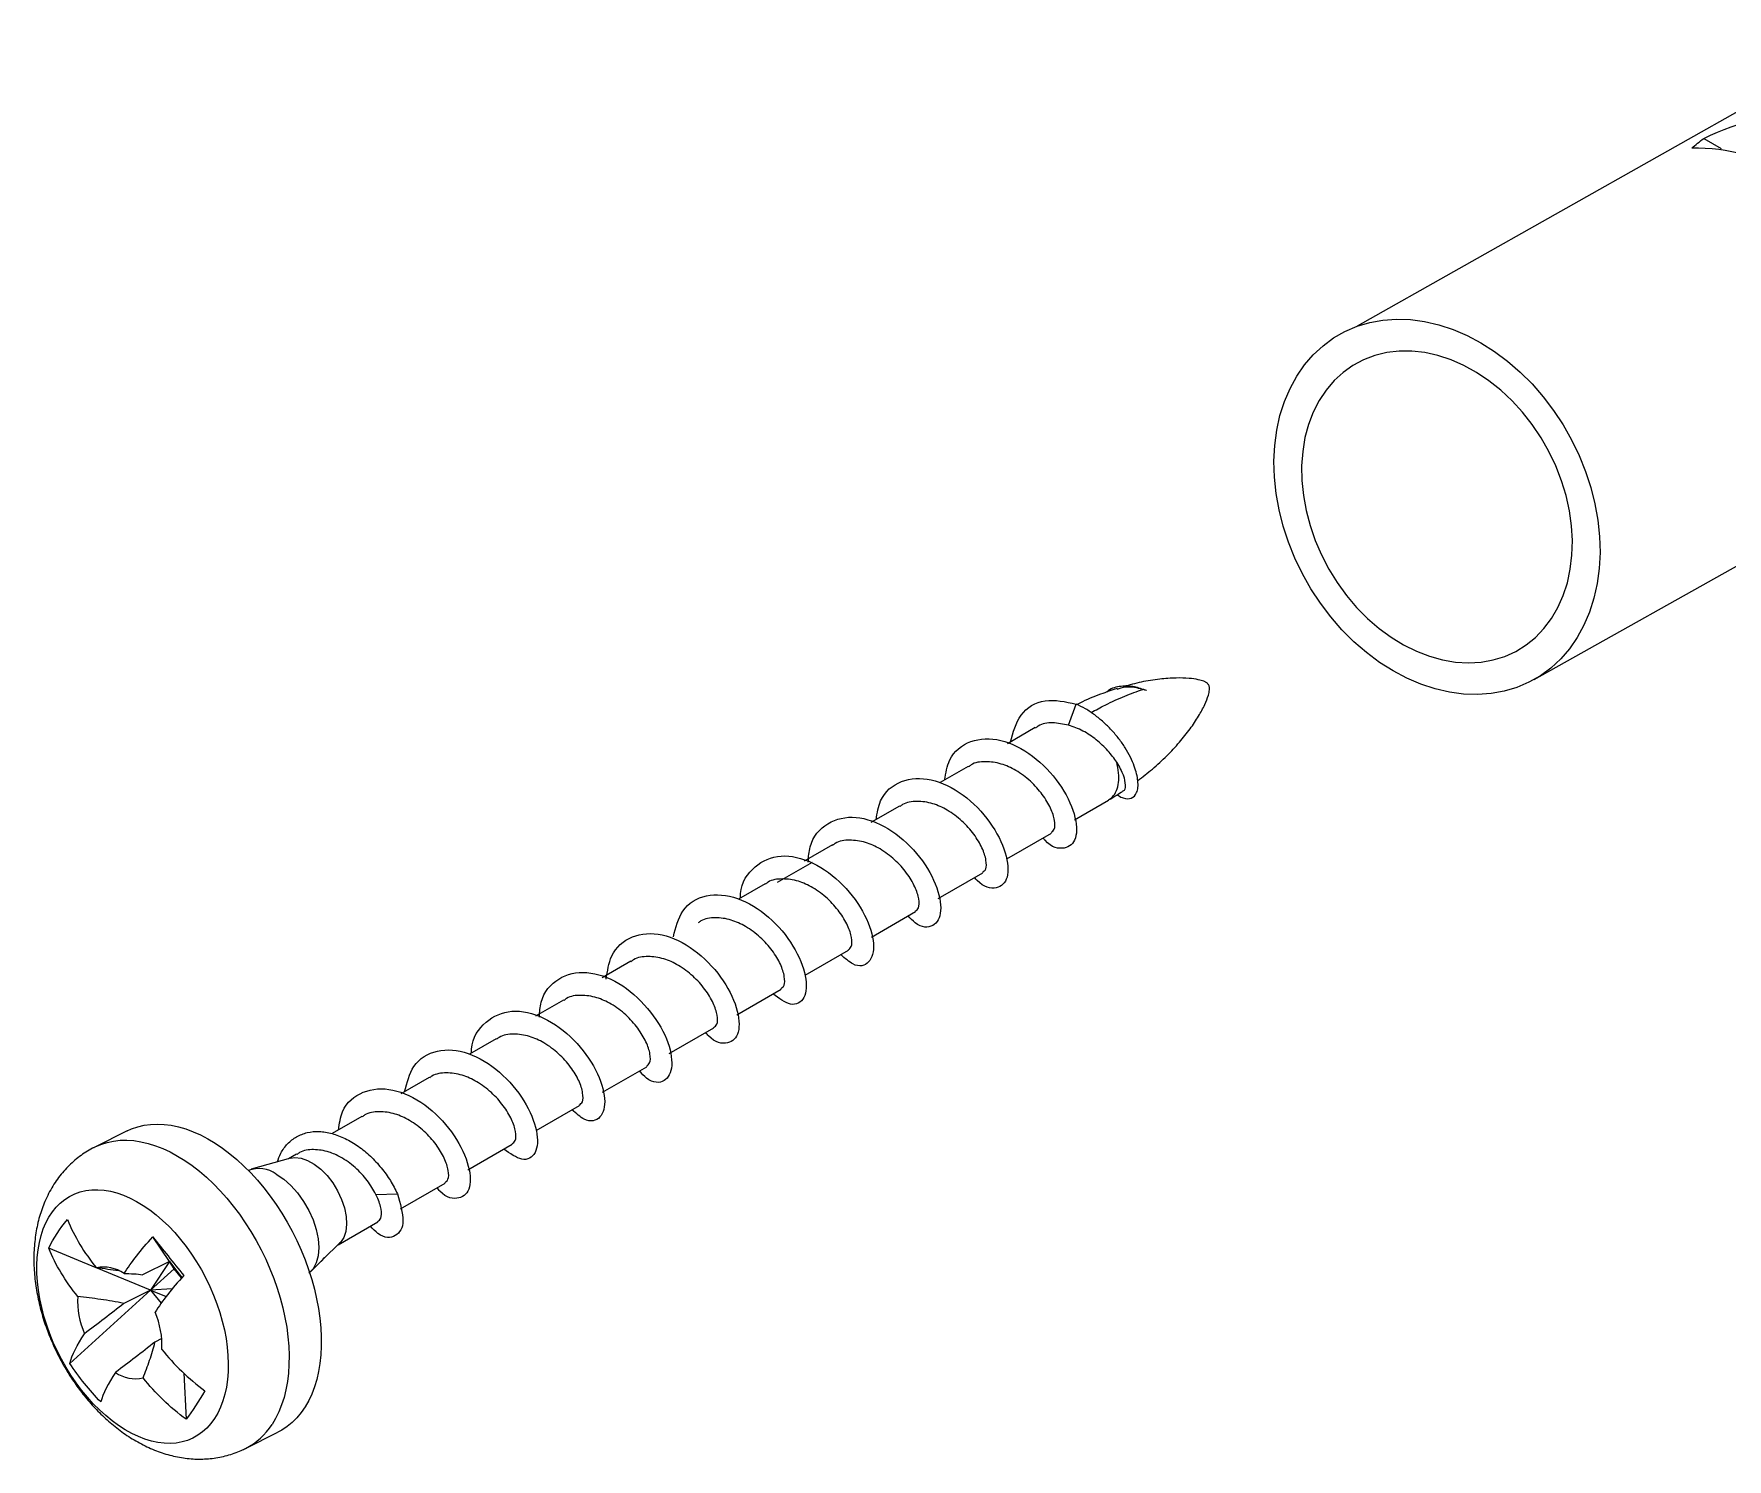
# Model space of a CAD drawing. Extents: x 7948 to 8542, y -4601 to -4181.
# Drawn here: x 8483.54 to 8494.13, y -4321.15 to -4312.24 of the extents above; entities that cross this region are included whole.
import ezdxf

# ---------------------------------------------------------------- set-up
doc = ezdxf.new("R2010")
doc.units = 0
doc.header["$LTSCALE"] = 7
doc.header["$MEASUREMENT"] = 0
doc.layers.get('0').update_dxf_attribs({"color": 2, "linetype": 'CONTINUOUS'})

msp = doc.modelspace()

# ---------------------------------------------------------------- linework, layer by layer
at = {"color": 7, "linetype": 'Continuous'}
for p, q in [((8495.0494, -4312.23616), (8491.81239, -4314.06415)), ((8493.97921, -4312.88954), (8494.08818, -4312.95297)), ((8492.9184, -4316.27393), (8496.26228, -4314.39704)), ((8490.00897, -4316.55888), (8490.05628, -4316.42667)), ((8489.80125, -4316.57381), (8489.62716, -4316.67431)), ((8489.38114, -4316.81634), (8489.20636, -4316.91723)), ((8488.95258, -4317.06464), (8488.77365, -4317.16793)), ((8490.04536, -4317.14985), (8490.25882, -4317.02662)), ((8488.53249, -4317.30715), (8488.35617, -4317.40894)), ((8489.62266, -4317.39387), (8489.90163, -4317.23282)), ((8488.40702, -4317.41649), (8488.18803, -4317.5429)), ((8489.19415, -4317.64214), (8489.47311, -4317.4811)), ((8488.11239, -4317.54967), (8487.94536, -4317.6461)), ((8488.7764, -4317.88331), (8489.05294, -4317.72366)), ((8487.27205, -4318.03479), (8487.09348, -4318.13787)), ((8488.3619, -4318.12259), (8488.63288, -4317.96615)), ((8486.85198, -4318.27729), (8486.67622, -4318.37875)), ((8487.93542, -4318.36879), (8488.21275, -4318.20869)), ((8487.51355, -4318.61233), (8487.79254, -4318.45127)), ((8486.43183, -4318.51984), (8486.26453, -4318.61642)), ((8487.09617, -4318.85328), (8487.37235, -4318.69385)), ((8486.01169, -4318.76238), (8485.83635, -4318.8636)), ((8485.59166, -4319.00486), (8485.40601, -4319.11203)), ((8486.68182, -4319.09248), (8486.95247, -4318.93624)), ((8484.12442, -4319.09531), (8483.92312, -4319.19595)), ((8486.25475, -4319.33903), (8486.5322, -4319.17886)), ((8485.14571, -4319.26615), (8484.89912, -4319.33514)), ((8485.184, -4319.2402), (8485.13275, -4319.26978)), ((8485.83323, -4319.58236), (8486.11204, -4319.42141)), ((8485.67852, -4319.49197), (8485.81355, -4319.488)), ((8484.38846, -4319.91186), (8484.28442, -4319.75823)), ((8485.44318, -4319.80753), (8485.69191, -4319.66394)), ((8483.93153, -4319.9507), (8483.63415, -4319.82853)), ((8485.35258, -4319.89615), (8485.45281, -4319.79812)), ((8484.27139, -4320.09032), (8483.93627, -4319.95265)), ((8484.38846, -4319.91186), (8484.22135, -4319.99541)), ((8484.38846, -4319.91186), (8484.27139, -4320.09032)), ((8484.27139, -4320.09032), (8484.41879, -4319.95666)), ((8484.46824, -4320.01126), (8484.38846, -4319.91186)), ((8484.38846, -4319.91186), (8484.46644, -4320.01332)), ((8484.41879, -4319.95666), (8484.38846, -4319.91186)), ((8484.46531, -4320.01462), (8484.41879, -4319.95666)), ((8485.26975, -4319.97716), (8485.35068, -4319.898)), ((8485.35811, -4319.889), (8485.33649, -4319.91189)), ((8485.35811, -4319.889), (8485.3482, -4319.89519)), ((8483.76583, -4320.54874), (8484.27139, -4320.09032)), ((8484.27139, -4320.09032), (8484.10428, -4320.17387)), ((8484.40691, -4320.08317), (8484.27139, -4320.09032)), ((8484.27139, -4320.09032), (8484.33747, -4320.17265)), ((8484.27139, -4320.09032), (8484.36921, -4320.13051)), ((8484.34114, -4320.3939), (8484.29814, -4320.4154)), ((8484.4788, -4320.60971), (8484.49288, -4320.89843)), ((8484.8653, -4321.0804), (8485.0666, -4320.97975))]:
    msp.add_line(p, q, dxfattribs=at)
at = {"color": 7, "linetype": 'Continuous', "flags": 128}
for points in [[(8493.29334, -4315.76477), (8493.26565, -4315.852), (8493.2307, -4315.93422), (8493.18876, -4316.01081), (8493.14014, -4316.08117), (8493.08522, -4316.14478), (8493.02442, -4316.20115), (8492.9582, -4316.24985), (8492.88705, -4316.29051), (8492.81153, -4316.32282), (8492.73221, -4316.34654), (8492.64969, -4316.36148), (8492.5646, -4316.36753), (8492.47759, -4316.36465), (8492.38931, -4316.35285), (8492.30045, -4316.33223), (8492.21168, -4316.30295), (8492.12367, -4316.26522), (8492.03709, -4316.21933), (8491.9526, -4316.16564), (8491.87085, -4316.10455), (8491.79245, -4316.03652), (8491.71801, -4315.96208), (8491.64809, -4315.88179), (8491.58323, -4315.79626), (8491.5239, -4315.70614), (8491.47058, -4315.61212), (8491.42366, -4315.51491), (8491.3835, -4315.41526), (8491.3504, -4315.31392), (8491.32463, -4315.21167), (8491.30637, -4315.10927), (8491.29576, -4315.00752), (8491.29288, -4314.90718), (8491.29776, -4314.80903), (8491.31036, -4314.71379), (8491.33059, -4314.62221), (8491.35828, -4314.53498), (8491.39323, -4314.45275), (8491.43517, -4314.37617), (8491.48378, -4314.3058), (8491.5387, -4314.2422), (8491.5995, -4314.18583), (8491.66573, -4314.13713), (8491.73687, -4314.09647), (8491.81239, -4314.06415), (8491.89171, -4314.04044), (8491.97423, -4314.0255), (8492.05932, -4314.01944), (8492.14633, -4314.02233), (8492.23461, -4314.03412), (8492.32347, -4314.05474), (8492.41224, -4314.08403), (8492.50026, -4314.12176), (8492.58683, -4314.16765), (8492.67132, -4314.22134), (8492.75307, -4314.28243), (8492.83147, -4314.35046), (8492.90591, -4314.4249), (8492.97583, -4314.50519), (8493.0407, -4314.59072), (8493.10002, -4314.68084), (8493.15334, -4314.77486), (8493.20026, -4314.87206), (8493.24042, -4314.97171), (8493.27352, -4315.07305), (8493.29929, -4315.17531), (8493.31756, -4315.2777), (8493.32817, -4315.37946), (8493.33104, -4315.47979), (8493.32616, -4315.57795), (8493.31356, -4315.67318), (8493.29334, -4315.76477)], [(8493.127, -4315.66794), (8493.14523, -4315.5835), (8493.15568, -4315.49541), (8493.15825, -4315.40451), (8493.15292, -4315.31164), (8493.13973, -4315.21766), (8493.11882, -4315.12346), (8493.09038, -4315.02991), (8493.05466, -4314.93789), (8493.01202, -4314.84826), (8492.96283, -4314.76185), (8492.90757, -4314.67947), (8492.84675, -4314.60189), (8492.78093, -4314.52983), (8492.71074, -4314.46397), (8492.63682, -4314.40492), (8492.55987, -4314.35323), (8492.48061, -4314.30939), (8492.39977, -4314.2738), (8492.31811, -4314.2468), (8492.23639, -4314.22864), (8492.15538, -4314.21949), (8492.07583, -4314.21943), (8491.99849, -4314.22846), (8491.92407, -4314.24651), (8491.85328, -4314.2734), (8491.78676, -4314.30887), (8491.72515, -4314.35261), (8491.66902, -4314.4042), (8491.61889, -4314.46316), (8491.57524, -4314.52893), (8491.53846, -4314.60092), (8491.5089, -4314.67843), (8491.48684, -4314.76075), (8491.47249, -4314.84712), (8491.46597, -4314.93671), (8491.46735, -4315.02871), (8491.47662, -4315.12224), (8491.49369, -4315.21644), (8491.5184, -4315.31043), (8491.55051, -4315.40332), (8491.58974, -4315.49425), (8491.63571, -4315.58238), (8491.68799, -4315.66687), (8491.7461, -4315.74695), (8491.80949, -4315.82185), (8491.87758, -4315.89089), (8491.94972, -4315.95342), (8492.02524, -4316.00885), (8492.10344, -4316.05668), (8492.18358, -4316.09644), (8492.26493, -4316.12777), (8492.34671, -4316.15037), (8492.42817, -4316.16405), (8492.50854, -4316.16866), (8492.58708, -4316.16417), (8492.66305, -4316.15061), (8492.73574, -4316.12812), (8492.80448, -4316.0969), (8492.86862, -4316.05724), (8492.92756, -4316.00953), (8492.98075, -4315.95419), (8493.02769, -4315.89175), (8493.06796, -4315.82279), (8493.10116, -4315.74795), (8493.127, -4315.66794)], [(8484.12442, -4319.09531), (8484.15268, -4319.08255), (8484.19062, -4319.0694), (8484.23012, -4319.05998), (8484.27103, -4319.05436), (8484.3132, -4319.05253), (8484.35646, -4319.05452), (8484.40064, -4319.06031), (8484.44558, -4319.06987), (8484.4911, -4319.08319), (8484.53703, -4319.10019), (8484.58317, -4319.12083), (8484.62937, -4319.145), (8484.67544, -4319.17264), (8484.7212, -4319.20361), (8484.76647, -4319.23782), (8484.81108, -4319.27511), (8484.85485, -4319.31536), (8484.89762, -4319.3584), (8484.93923, -4319.40407), (8484.9795, -4319.45219)], [(8485.14571, -4319.26615), (8485.17361, -4319.26191), (8485.21202, -4319.26569), (8485.25274, -4319.2795), (8485.29432, -4319.30283), (8485.33526, -4319.33487), (8485.37409, -4319.37445), (8485.40942, -4319.42016), (8485.43999, -4319.47036), (8485.46469, -4319.52324), (8485.48265, -4319.57692), (8485.49321, -4319.62946), (8485.49599, -4319.67897), (8485.49091, -4319.72369), (8485.47813, -4319.76201), (8485.45812, -4319.79255), (8485.45281, -4319.79812)], [(8485.05702, -4319.36603), (8485.10303, -4319.39723), (8485.14764, -4319.43679), (8485.18949, -4319.48349), (8485.22732, -4319.53592), (8485.25998, -4319.59248), (8485.28647, -4319.65146), (8485.30599, -4319.71106), (8485.31794, -4319.76948), (8485.32197, -4319.82493), (8485.31794, -4319.87573), (8485.30599, -4319.92035), (8485.28647, -4319.95741), (8485.25998, -4319.98581)], [(8484.67036, -4320.89418), (8484.6478, -4320.92518), (8484.62291, -4320.953), (8484.59581, -4320.97749), (8484.56662, -4320.99855), (8484.53549, -4321.01607), (8484.50256, -4321.02997), (8484.46798, -4321.04018), (8484.43193, -4321.04665), (8484.39458, -4321.04936), (8484.3561, -4321.04828), (8484.31668, -4321.04344), (8484.2765, -4321.03484), (8484.23576, -4321.02252), (8484.19465, -4321.00656), (8484.15337, -4320.98702), (8484.11211, -4320.964), (8484.07107, -4320.93761), (8484.03044, -4320.90796), (8483.99043, -4320.87521), (8483.95121, -4320.83952), (8483.91299, -4320.80104), (8483.87593, -4320.75996), (8483.84021, -4320.71648), (8483.80601, -4320.67081), (8483.77349, -4320.62317), (8483.7428, -4320.57377), (8483.7141, -4320.52286), (8483.68751, -4320.47068), (8483.66316, -4320.41748), (8483.64117, -4320.36351), (8483.62165, -4320.30903), (8483.60468, -4320.25429), (8483.59036, -4320.19957), (8483.57873, -4320.14511), (8483.56987, -4320.09118), (8483.56382, -4320.03804), (8483.56059, -4319.98594), (8483.56022, -4319.93513), (8483.56269, -4319.88584), (8483.56801, -4319.83832), (8483.57613, -4319.79279), (8483.58703, -4319.74947), (8483.60066, -4319.70857), (8483.61693, -4319.67027), (8483.63579, -4319.63477), (8483.65714, -4319.60222), (8483.68088, -4319.5728), (8483.70689, -4319.54663), (8483.73505, -4319.52384), (8483.76523, -4319.50454), (8483.79729, -4319.48882), (8483.83106, -4319.47676), (8483.86639, -4319.46841), (8483.90311, -4319.46382), (8483.94105, -4319.463), (8483.98003, -4319.46596), (8484.01985, -4319.47269), (8484.06033, -4319.48315), (8484.10128, -4319.4973), (8484.1425, -4319.51506), (8484.1838, -4319.53635), (8484.22497, -4319.56108), (8484.26583, -4319.58911), (8484.30617, -4319.62033), (8484.34581, -4319.65457), (8484.38456, -4319.69168), (8484.42222, -4319.73148), (8484.45863, -4319.77378), (8484.49361, -4319.81838), (8484.52699, -4319.86507), (8484.55861, -4319.91362), (8484.58833, -4319.9638), (8484.61599, -4320.01538), (8484.64148, -4320.0681), (8484.66466, -4320.12172), (8484.68543, -4320.17598), (8484.70368, -4320.23062), (8484.71934, -4320.28538), (8484.73232, -4320.34001), (8484.74257, -4320.39423), (8484.75003, -4320.4478), (8484.75467, -4320.50045), (8484.75647, -4320.55194), (8484.75542, -4320.60202), (8484.75153, -4320.65045), (8484.7448, -4320.697), (8484.73528, -4320.74145), (8484.72302, -4320.78359), (8484.70806, -4320.82321), (8484.69048, -4320.86013), (8484.67036, -4320.89418)], [(8484.9795, -4319.45219), (8485.01829, -4319.50258), (8485.05544, -4319.55503), (8485.09081, -4319.60935), (8485.12427, -4319.66533), (8485.15568, -4319.72274), (8485.18492, -4319.78138), (8485.21189, -4319.841), (8485.23646, -4319.90139), (8485.25856, -4319.9623), (8485.2781, -4320.02351), (8485.29499, -4320.08477), (8485.30918, -4320.14584), (8485.3206, -4320.2065), (8485.32922, -4320.2665), (8485.335, -4320.32562), (8485.33793, -4320.38362), (8485.33797, -4320.44028), (8485.33515, -4320.49539), (8485.32946, -4320.54872), (8485.32094, -4320.60008), (8485.30961, -4320.64926), (8485.29551, -4320.69607), (8485.27871, -4320.74034), (8485.25927, -4320.78188), (8485.23725, -4320.82055), (8485.21276, -4320.85619), (8485.18587, -4320.88866), (8485.1567, -4320.91783), (8485.12536, -4320.94361), (8485.09197, -4320.96587), (8485.0666, -4320.97975)]]:
    msp.add_lwpolyline(points, dxfattribs=at)
at = {"color": 8, "linetype": 'Continuous', "flags": 128}
msp.add_lwpolyline([(8483.92307, -4319.19598), (8483.92406, -4319.19549), (8483.96072, -4319.17956), (8483.99906, -4319.16733), (8484.03892, -4319.15886), (8484.08017, -4319.15418), (8484.12262, -4319.15331), (8484.16613, -4319.15625), (8484.21052, -4319.16299), (8484.25562, -4319.1735), (8484.30126, -4319.18774), (8484.34726, -4319.20566), (8484.39343, -4319.22718), (8484.43961, -4319.25223), (8484.48562, -4319.28071), (8484.53127, -4319.31251), (8484.57639, -4319.3475), (8484.62081, -4319.38555), (8484.66435, -4319.42651), (8484.70685, -4319.47022), (8484.74813, -4319.51652), (8484.78805, -4319.56522), (8484.82644, -4319.61614), (8484.86316, -4319.66908), (8484.89807, -4319.72384), (8484.93102, -4319.7802), (8484.9619, -4319.83794), (8484.99059, -4319.89684), (8485.01696, -4319.95668), (8485.04093, -4320.01722), (8485.0624, -4320.07823), (8485.08128, -4320.13947), (8485.0975, -4320.2007), (8485.111, -4320.2617), (8485.12173, -4320.32221), (8485.12964, -4320.38201), (8485.13471, -4320.44087), (8485.13691, -4320.49856), (8485.13624, -4320.55486), (8485.1327, -4320.60954), (8485.12631, -4320.6624), (8485.11707, -4320.71323), (8485.10505, -4320.76183), (8485.09027, -4320.80803), (8485.0728, -4320.85163), (8485.05271, -4320.89247), (8485.03006, -4320.93039)], dxfattribs=at)
at = {"color": 7, "linetype": 'Continuous'}
for centre, radius, start, end in [((8493.92231, -4314.17728), 1.22661, 28.754394, 90.83658), ((8484.94729, -4319.51896), 0.18823, 54.341062, 110.357902), ((8483.9804, -4320.15906), 0.21228, 54.073793, 102.992611), ((8484.31541, -4320.15954), 0.50064, 176.694652, 204.027223), ((8483.84155, -4320.43254), 0.50064, 356.694652, 24.027223), ((8484.17656, -4320.43301), 0.21228, 234.073793, 282.992611)]:
    msp.add_arc(centre, radius, start, end, dxfattribs=at)
at = {"color": 8, "linetype": 'Continuous'}
msp.add_arc((8484.6721, -4320.7027), 0.42425, 297.074058, 327.540563, dxfattribs=at)
at = {"color": 7, "linetype": 'Continuous'}
for points in [[(8493.97921, -4312.88954), (8494.20355, -4312.78301), (8494.44904, -4312.71802), (8494.70587, -4312.69661)], [(8490.49535, -4316.34259), (8490.48797, -4316.33963), (8490.48054, -4316.33692), (8490.4731, -4316.33447)], [(8483.63415, -4319.82853), (8483.66454, -4319.7655), (8483.70357, -4319.70601), (8483.75123, -4319.65007)], [(8483.75123, -4319.65007), (8483.79424, -4319.75577), (8483.85562, -4319.85622), (8483.93267, -4319.95221)], [(8484.10495, -4319.98716), (8484.15148, -4319.91624), (8484.21058, -4319.84022), (8484.28442, -4319.75823)], [(8484.28442, -4319.75823), (8484.34762, -4319.83666), (8484.41224, -4319.91717), (8484.47827, -4319.99976)], [(8483.8156, -4320.13067), (8483.73855, -4320.03468), (8483.67717, -4319.93422), (8483.63415, -4319.82853)], [(8484.47827, -4319.99976), (8484.40443, -4320.08175), (8484.34533, -4320.15777), (8484.29881, -4320.22869)], [(8483.76583, -4320.54874), (8483.77999, -4320.49659), (8483.81162, -4320.43431), (8483.85814, -4320.36338)], [(8484.34135, -4320.4614), (8484.4184, -4320.55739), (8484.50725, -4320.64411), (8484.60995, -4320.71997)], [(8483.95969, -4320.79027), (8483.88822, -4320.71597), (8483.8236, -4320.63546), (8483.76583, -4320.54874)], [(8484.052, -4320.60491), (8484.00547, -4320.67584), (8483.97385, -4320.73812), (8483.95969, -4320.79027)], [(8484.49288, -4320.89843), (8484.39018, -4320.82257), (8484.30133, -4320.73585), (8484.22428, -4320.63986)], [(8484.60995, -4320.71997), (8484.5713, -4320.78713), (8484.53228, -4320.84662), (8484.49288, -4320.89843)]]:
    msp.add_open_spline(points, degree=3, dxfattribs=at)
for points, knots in [([(8493.9044, -4312.95081), (8493.9164, -4312.94066), (8493.94083, -4312.92001), (8493.96627, -4312.89982), (8493.97921, -4312.88954)], [0, 0, 0, 0, 0.49097375, 1, 1, 1, 1]), ([(8490.88501, -4316.30665), (8490.88343, -4316.30435), (8490.88108, -4316.30092), (8490.87591, -4316.29619), (8490.8673, -4316.29016), (8490.84849, -4316.28162), (8490.81304, -4316.27194), (8490.75561, -4316.2642), (8490.67513, -4316.26221), (8490.57475, -4316.26971), (8490.46491, -4316.28704), (8490.39027, -4316.30712), (8490.35393, -4316.3169)], [0, 0, 0, 0, 0.01277671, 0.01904438, 0.03465619, 0.06818073, 0.1344054, 0.24281953, 0.39457691, 0.58249875, 0.79667525, 1, 1, 1, 1]), ([(8490.31195, -4316.32977), (8490.27769, -4316.34091), (8490.19876, -4316.36656), (8490.11561, -4316.40189), (8490.06755, -4316.4263), (8490.06153, -4316.42936)], [0, 0, 0, 0, 0.4015402, 0.92506864, 1, 1, 1, 1]), ([(8490.49535, -4316.34259), (8490.47055, -4316.33351), (8490.4167, -4316.31382), (8490.33451, -4316.31334), (8490.27462, -4316.3265), (8490.25147, -4316.34857), (8490.24868, -4316.35123)], [0, 0, 0, 0, 0.27696294, 0.60122499, 0.95184436, 1, 1, 1, 1]), ([(8490.31283, -4316.33275), (8490.33004, -4316.32709), (8490.37409, -4316.31262), (8490.43149, -4316.32161), (8490.46758, -4316.33277), (8490.4731, -4316.33447)], [0, 0, 0, 0, 0.35198006, 0.90081172, 1, 1, 1, 1]), ([(8490.44175, -4316.90531), (8490.4726, -4316.88153), (8490.53592, -4316.83271), (8490.62288, -4316.75206), (8490.70185, -4316.66804), (8490.76834, -4316.58489), (8490.82123, -4316.50598), (8490.8594, -4316.4353), (8490.88132, -4316.38027), (8490.88947, -4316.34479), (8490.89026, -4316.32675), (8490.88922, -4316.31795), (8490.88762, -4316.3118), (8490.88586, -4316.30834), (8490.88501, -4316.30665)], [0, 0, 0, 0, 0.1494963, 0.30691949, 0.45651099, 0.59598338, 0.72213327, 0.8306135, 0.91604398, 0.96077826, 0.9780479, 0.98725725, 0.99379235, 1, 1, 1, 1]), ([(8489.64536, -4316.66381), (8489.66274, -4316.60322), (8489.69919, -4316.4762), (8489.85588, -4316.38254), (8489.98949, -4316.41196), (8490.05628, -4316.42667)], [0, 0, 0, 0, 0.31321279, 0.65671939, 1, 1, 1, 1]), ([(8490.31432, -4316.99298), (8490.31638, -4316.99468), (8490.32921, -4317.00521), (8490.36078, -4317.01901), (8490.40463, -4317.02062), (8490.43366, -4316.99065), (8490.44379, -4316.94862), (8490.44348, -4316.89609), (8490.42759, -4316.83045), (8490.39691, -4316.75866), (8490.36481, -4316.70064), (8490.32475, -4316.64322), (8490.27856, -4316.58869), (8490.22753, -4316.5385), (8490.17299, -4316.49392), (8490.11557, -4316.45522), (8490.07604, -4316.43618), (8490.05628, -4316.42667)], [0, 0, 0, 0, 0.01057748, 0.0658573, 0.17059753, 0.28252216, 0.34144519, 0.40037624, 0.51228264, 0.57404015, 0.6357762, 0.69725338, 0.75876749, 0.81905866, 0.87935607, 0.93968722, 1, 1, 1, 1]), ([(8490.00897, -4316.55888), (8489.97565, -4316.55208), (8489.909, -4316.53847), (8489.83743, -4316.54926), (8489.80843, -4316.57237), (8489.80309, -4316.57663)], [0, 0, 0, 0, 0.44922758, 0.89856748, 1, 1, 1, 1]), ([(8490.31005, -4316.79056), (8490.29434, -4316.76628), (8490.27575, -4316.74217), (8490.23273, -4316.69448), (8490.20864, -4316.67136), (8490.15658, -4316.62954), (8490.12821, -4316.6106), (8490.07002, -4316.5797), (8490.03949, -4316.56732), (8490.00897, -4316.55888)], [0, 0, 0, 0, 0.25, 0.25, 0.5, 0.5, 0.75, 0.75, 1, 1, 1, 1]), ([(8489.23383, -4316.90138), (8489.24162, -4316.85785), (8489.26205, -4316.74361), (8489.39172, -4316.64366), (8489.58281, -4316.63476), (8489.78986, -4316.73928), (8489.96052, -4316.91957), (8490.05841, -4317.11954), (8490.06543, -4317.28048), (8489.99101, -4317.33979), (8489.8998, -4317.3254), (8489.85389, -4317.26823), (8489.84958, -4317.26287)], [0, 0, 0, 0, 0.07061139, 0.18528811, 0.29994979, 0.41461143, 0.52928794, 0.64398785, 0.75870691, 0.87342666, 0.98812602, 1, 1, 1, 1]), ([(8489.89979, -4317.23001), (8489.90743, -4317.22457), (8489.92494, -4317.21212), (8489.92549, -4317.15636), (8489.90099, -4317.07933), (8489.84898, -4316.99153), (8489.77336, -4316.90708), (8489.68356, -4316.83978), (8489.58547, -4316.79525), (8489.48885, -4316.78267), (8489.41732, -4316.7917), (8489.38831, -4316.81489), (8489.38298, -4316.81915)], [0, 0, 0, 0, 0.08694604, 0.19923424, 0.31150434, 0.42380544, 0.53606493, 0.64836, 0.7501656, 0.86242358, 0.97470963, 1, 1, 1, 1]), ([(8490.31005, -4316.79056), (8490.32545, -4316.8182), (8490.35623, -4316.87346), (8490.36503, -4316.93574), (8490.35968, -4316.96971), (8490.34666, -4316.97077), (8490.34535, -4316.97087)], [0, 0, 0, 0, 0.32190428, 0.64364004, 0.96402224, 1, 1, 1, 1]), ([(8488.80579, -4317.14938), (8488.81269, -4317.10799), (8488.83146, -4316.99541), (8488.95773, -4316.89356), (8489.14787, -4316.88189), (8489.35527, -4316.98281), (8489.52795, -4317.16164), (8489.62771, -4317.3618), (8489.63813, -4317.52482), (8489.56578, -4317.58829), (8489.47441, -4317.57484), (8489.42725, -4317.51724), (8489.42188, -4317.51068)], [0, 0, 0, 0, 0.06681107, 0.18170436, 0.29652457, 0.4111895, 0.52610971, 0.64088548, 0.75556063, 0.87049518, 0.98524151, 1, 1, 1, 1]), ([(8490.25971, -4317.02586), (8490.27674, -4317.01592), (8490.3058, -4316.99897), (8490.33433, -4316.98009), (8490.34613, -4316.97229)], [0, 0, 0, 0, 0.58637698, 1, 1, 1, 1]), ([(8489.47127, -4317.47828), (8489.47896, -4317.47281), (8489.49658, -4317.46027), (8489.49673, -4317.40484), (8489.47273, -4317.32738), (8489.42028, -4317.24003), (8489.34499, -4317.15523), (8489.25502, -4317.0881), (8489.15697, -4317.04358), (8489.06058, -4317.03083), (8488.98879, -4317.04002), (8488.95981, -4317.06318), (8488.95444, -4317.06747)], [0, 0, 0, 0, 0.08697373, 0.19918435, 0.3115413, 0.42371539, 0.53609024, 0.64829515, 0.75013427, 0.86228585, 0.97448407, 1, 1, 1, 1]), ([(8488.38162, -4317.41463), (8488.38393, -4317.38173), (8488.39146, -4317.27455), (8488.49717, -4317.15766), (8488.67561, -4317.11556), (8488.88431, -4317.19103), (8489.06984, -4317.35429), (8489.19063, -4317.55532), (8489.22384, -4317.73288), (8489.1703, -4317.82528), (8489.07865, -4317.82803), (8489.02066, -4317.76673), (8489.00572, -4317.75092)], [0, 0, 0, 0, 0.05037581, 0.16412947, 0.27800492, 0.39161297, 0.50540206, 0.6192401, 0.73284182, 0.84666001, 0.96047705, 1, 1, 1, 1]), ([(8489.05109, -4317.72082), (8489.05877, -4317.71538), (8489.07639, -4317.70289), (8489.07679, -4317.64729), (8489.0524, -4317.57026), (8489.0005, -4317.48238), (8488.92472, -4317.39814), (8488.83513, -4317.33049), (8488.73678, -4317.28619), (8488.64035, -4317.2734), (8488.56873, -4317.28251), (8488.5397, -4317.30569), (8488.53434, -4317.30997)], [0, 0, 0, 0, 0.086841734, 0.199058386, 0.311357748, 0.42364807, 0.535865999, 0.648224284, 0.750153378, 0.862360194, 0.974575915, 1, 1, 1, 1]), ([(8487.95781, -4317.63891), (8487.95786, -4317.62968), (8487.95831, -4317.54499), (8488.04276, -4317.42987), (8488.20449, -4317.35644), (8488.41212, -4317.40499), (8488.6073, -4317.54953), (8488.74797, -4317.7471), (8488.80386, -4317.93608), (8488.77087, -4318.05426), (8488.68116, -4318.07817), (8488.61169, -4318.01624), (8488.58592, -4317.99327)], [0, 0, 0, 0, 0.014016831, 0.128695961, 0.243615263, 0.358318019, 0.473020563, 0.587939077, 0.702618854, 0.817347985, 0.932263689, 1, 1, 1, 1]), ([(8488.63105, -4317.96336), (8488.63864, -4317.95795), (8488.65602, -4317.94555), (8488.65685, -4317.88953), (8488.63207, -4317.8127), (8488.58021, -4317.72477), (8488.50452, -4317.64035), (8488.41468, -4317.57316), (8488.31672, -4317.52846), (8488.21983, -4317.51613), (8488.14851, -4317.52504), (8488.1195, -4317.54823), (8488.11422, -4317.55245)], [0, 0, 0, 0, 0.08702315, 0.19938781, 0.31156425, 0.42393789, 0.53614907, 0.64845353, 0.75019814, 0.86259415, 0.97496133, 1, 1, 1, 1]), ([(8487.53868, -4317.88086), (8487.55415, -4317.82304), (8487.58767, -4317.69769), (8487.73929, -4317.60691), (8487.93836, -4317.62462), (8488.14139, -4317.74853), (8488.29968, -4317.93806), (8488.37819, -4318.13514), (8488.36687, -4318.27598), (8488.28143, -4318.32583), (8488.19936, -4318.26641), (8488.16095, -4318.2386)], [0, 0, 0, 0, 0.09807406, 0.21260274, 0.32707903, 0.44137352, 0.55592179, 0.67036927, 0.7846745, 0.89923832, 1, 1, 1, 1]), ([(8487.11878, -4318.14653), (8487.12663, -4318.09594), (8487.14559, -4317.97368), (8487.27505, -4317.86414), (8487.4653, -4317.85128), (8487.67256, -4317.95177), (8487.84605, -4318.12959), (8487.94685, -4318.33019), (8487.95757, -4318.49332), (8487.88652, -4318.55852), (8487.79486, -4318.54574), (8487.74725, -4318.48774), (8487.74151, -4318.48074)], [0, 0, 0, 0, 0.07979487, 0.19285625, 0.30605408, 0.41898801, 0.53207231, 0.64525965, 0.75819686, 0.87130238, 0.98446843, 1, 1, 1, 1]), ([(8488.21092, -4318.2059), (8488.21857, -4318.20044), (8488.23608, -4318.18793), (8488.23644, -4318.13227), (8488.21222, -4318.05491), (8488.15979, -4317.96755), (8488.08454, -4317.88267), (8487.99445, -4317.81579), (8487.89662, -4317.77107), (8487.80001, -4317.75854), (8487.72837, -4317.76762), (8487.69939, -4317.79079), (8487.69405, -4317.79506)], [0, 0, 0, 0, 0.08709832, 0.19938543, 0.31167919, 0.42388698, 0.53624546, 0.64841938, 0.75014529, 0.86237545, 0.97465492, 1, 1, 1, 1]), ([(8487.79069, -4318.44844), (8487.7984, -4318.44297), (8487.81607, -4318.43044), (8487.81625, -4318.37503), (8487.79214, -4318.29773), (8487.73996, -4318.21012), (8487.66439, -4318.12564), (8487.57468, -4318.05814), (8487.47636, -4318.01384), (8487.38007, -4318.00095), (8487.3083, -4318.01015), (8487.27929, -4318.03332), (8487.27391, -4318.03762)], [0, 0, 0, 0, 0.08684979, 0.19902741, 0.31139583, 0.42361596, 0.53591566, 0.64821026, 0.75015145, 0.86229219, 0.97446252, 1, 1, 1, 1]), ([(8486.70124, -4318.38416), (8486.70346, -4318.35213), (8486.71079, -4318.24619), (8486.81514, -4318.12813), (8486.99288, -4318.08654), (8487.20238, -4318.15823), (8487.38606, -4318.32318), (8487.51091, -4318.52348), (8487.54185, -4318.70034), (8487.49153, -4318.79592), (8487.39904, -4318.79875), (8487.34057, -4318.73717), (8487.32525, -4318.72104)], [0, 0, 0, 0, 0.04913088, 0.16251486, 0.2767745, 0.3900472, 0.50436003, 0.61769079, 0.73172729, 0.84533672, 0.95948432, 1, 1, 1, 1]), ([(8487.3705, -4318.69102), (8487.37812, -4318.68561), (8487.39558, -4318.67321), (8487.39686, -4318.61691), (8487.37194, -4318.54033), (8487.31953, -4318.45313), (8487.24468, -4318.36775), (8487.15457, -4318.30076), (8487.05612, -4318.25671), (8486.96013, -4318.24346), (8486.8886, -4318.25253), (8486.85936, -4318.27577), (8486.85385, -4318.28014)], [0, 0, 0, 0, 0.08697258, 0.19918654, 0.31111119, 0.42358608, 0.53602382, 0.64795261, 0.75014801, 0.86207282, 0.97402139, 1, 1, 1, 1]), ([(8486.27675, -4318.60936), (8486.27675, -4318.60072), (8486.2768, -4318.51643), (8486.36099, -4318.40145), (8486.52196, -4318.32693), (8486.72958, -4318.37351), (8486.92483, -4318.51815), (8487.06605, -4318.71492), (8487.12402, -4318.90527), (8487.09079, -4319.02332), (8487.00108, -4319.04809), (8486.93126, -4318.98658), (8486.90513, -4318.96356)], [0, 0, 0, 0, 0.01310234, 0.12783371, 0.24258426, 0.35727188, 0.47216426, 0.58660921, 0.7015655, 0.81607457, 0.93118661, 1, 1, 1, 1]), ([(8486.95063, -4318.93342), (8486.95809, -4318.92813), (8486.97528, -4318.91594), (8486.976, -4318.8603), (8486.95197, -4318.78288), (8486.89988, -4318.69536), (8486.82432, -4318.61095), (8486.7345, -4318.5434), (8486.63628, -4318.49876), (8486.53953, -4318.48618), (8486.46802, -4318.4952), (8486.439, -4318.51839), (8486.43367, -4318.52265)], [0, 0, 0, 0, 0.08645086, 0.19904214, 0.3112802, 0.42336242, 0.53566216, 0.64800325, 0.75017677, 0.86243918, 0.97472557, 1, 1, 1, 1]), ([(8485.8585, -4318.85081), (8485.87352, -4318.7936), (8485.90631, -4318.66872), (8486.05717, -4318.57819), (8486.25562, -4318.59358), (8486.45896, -4318.717), (8486.61759, -4318.90607), (8486.69776, -4319.1036), (8486.6869, -4319.24537), (8486.60151, -4319.29569), (8486.51894, -4319.23683), (8486.47994, -4319.20902)], [0, 0, 0, 0, 0.09673345, 0.21112376, 0.3254921, 0.43989549, 0.55430704, 0.66874569, 0.78318476, 0.89759621, 1, 1, 1, 1]), ([(8486.53036, -4319.17605), (8486.53799, -4319.17061), (8486.55548, -4319.15815), (8486.556, -4319.10239), (8486.5316, -4319.02524), (8486.47942, -4318.93762), (8486.40393, -4318.85299), (8486.31402, -4318.78585), (8486.21604, -4318.74124), (8486.11936, -4318.72873), (8486.04783, -4318.73776), (8486.01885, -4318.76093), (8486.01353, -4318.76518)], [0, 0, 0, 0, 0.08700898, 0.1993088, 0.31157183, 0.42385178, 0.53615154, 0.64841647, 0.75016157, 0.86247008, 0.97477074, 1, 1, 1, 1]), ([(8485.44468, -4319.08971), (8485.451, -4319.04945), (8485.46856, -4318.93772), (8485.59394, -4318.83668), (8485.78237, -4318.8203), (8485.99015, -4318.92037), (8486.16366, -4319.09782), (8486.26586, -4319.29832), (8486.27755, -4319.46245), (8486.2068, -4319.52806), (8486.11542, -4319.51649), (8486.06731, -4319.45826), (8486.06114, -4319.45079)], [0, 0, 0, 0, 0.06466334, 0.17943037, 0.29420375, 0.40908133, 0.52384134, 0.6386677, 0.75344239, 0.86824702, 0.98308949, 1, 1, 1, 1]), ([(8486.1102, -4319.4186), (8486.11787, -4319.41314), (8486.13543, -4319.40063), (8486.13582, -4319.34497), (8486.11146, -4319.26779), (8486.05928, -4319.18015), (8485.98379, -4319.09555), (8485.89392, -4319.02835), (8485.7959, -4318.98376), (8485.69908, -4318.97134), (8485.62775, -4318.98025), (8485.59877, -4319.00342), (8485.59348, -4319.00765)], [0, 0, 0, 0, 0.08702207, 0.19928744, 0.31158608, 0.42387447, 0.53616798, 0.64842422, 0.75019966, 0.86255909, 0.9749231, 1, 1, 1, 1]), ([(8485.06381, -4319.28907), (8485.07025, -4319.27064), (8485.08547, -4319.22702), (8485.12604, -4319.17296), (8485.182, -4319.12896), (8485.24901, -4319.10287), (8485.32429, -4319.09551), (8485.40534, -4319.10875), (8485.4883, -4319.1406), (8485.56994, -4319.18883), (8485.64675, -4319.25175), (8485.71466, -4319.32567), (8485.77294, -4319.40627), (8485.79998, -4319.46069), (8485.81355, -4319.488)], [0, 0, 0, 0, 0.05973938, 0.1414129, 0.22400198, 0.30741849, 0.39139123, 0.47609531, 0.56169913, 0.64791764, 0.73468686, 0.82236326, 0.91086005, 1, 1, 1, 1]), ([(8483.92322, -4319.19638), (8483.91797, -4319.19888), (8483.89835, -4319.20823), (8483.86598, -4319.22783), (8483.82631, -4319.25511), (8483.78859, -4319.28583), (8483.75286, -4319.31968), (8483.7193, -4319.35671), (8483.68807, -4319.39687), (8483.65933, -4319.44013), (8483.63325, -4319.48651), (8483.61085, -4319.53414), (8483.59198, -4319.58255), (8483.57644, -4319.63122), (8483.56367, -4319.68164), (8483.55373, -4319.7336), (8483.54665, -4319.78687), (8483.54244, -4319.84118), (8483.54109, -4319.89627), (8483.54254, -4319.95187), (8483.54671, -4320.00771), (8483.5535, -4320.06355), (8483.56281, -4320.11916), (8483.5745, -4320.17427), (8483.58838, -4320.2285), (8483.60413, -4320.28119), (8483.62124, -4320.33134), (8483.63778, -4320.37472), (8483.65356, -4320.4127), (8483.67002, -4320.44989), (8483.68266, -4320.47577), (8483.68979, -4320.49037)], [0, 0, 0, 0, 0.01253585, 0.0468434, 0.08140521, 0.11630772, 0.15164618, 0.18752137, 0.22403895, 0.2613077, 0.29943598, 0.33852569, 0.3743099, 0.4106105, 0.44737731, 0.48453555, 0.52198947, 0.5596326, 0.59735888, 0.63507133, 0.67266281, 0.71006946, 0.74722914, 0.78406454, 0.8204477, 0.85611063, 0.89035621, 0.92235483, 0.94505609, 0.96900323, 1, 1, 1, 1]), ([(8485.67852, -4319.49197), (8485.66228, -4319.46295), (8485.62979, -4319.40492), (8485.55147, -4319.32151), (8485.46779, -4319.26111), (8485.37821, -4319.22101), (8485.28961, -4319.20813), (8485.21985, -4319.21607), (8485.19139, -4319.23871), (8485.18588, -4319.2431)], [0, 0, 0, 0, 0.16718846, 0.33440957, 0.50182736, 0.62497601, 0.79239591, 0.95977052, 1, 1, 1, 1]), ([(8485.81355, -4319.488), (8485.83143, -4319.54918), (8485.86721, -4319.67158), (8485.80963, -4319.76385), (8485.71967, -4319.76926), (8485.66065, -4319.70768), (8485.6448, -4319.69114)], [0, 0, 0, 0, 0.29690389, 0.59396191, 0.89097137, 1, 1, 1, 1]), ([(8485.69007, -4319.66113), (8485.69773, -4319.65568), (8485.71528, -4319.64321), (8485.71561, -4319.58752), (8485.6981, -4319.53097), (8485.68132, -4319.49754), (8485.67852, -4319.49197)], [0, 0, 0, 0, 0.26032466, 0.59647433, 0.93266722, 1, 1, 1, 1]), ([(8484.07012, -4319.96963), (8484.04832, -4319.96664), (8484.00243, -4319.96036), (8483.95668, -4319.95502), (8483.93267, -4319.95221)], [0, 0, 0, 0, 0.47517804, 1, 1, 1, 1]), ([(8484.10495, -4319.98716), (8484.1258, -4319.98719), (8484.1463, -4319.98753), (8484.18571, -4319.98971), (8484.20476, -4319.99141), (8484.22135, -4319.99541)], [0, 0, 0, 0, 0.5, 0.5, 1, 1, 1, 1]), ([(8484.10428, -4320.17387), (8484.05581, -4320.1634), (8484.00765, -4320.1558), (8483.9115, -4320.1421), (8483.86353, -4320.13619), (8483.8156, -4320.13067)], [0, 0, 0, 0, 0.5, 0.5, 1, 1, 1, 1]), ([(8484.10428, -4320.17387), (8484.06368, -4320.20647), (8484.02271, -4320.23818), (8483.94057, -4320.30113), (8483.89938, -4320.33232), (8483.85814, -4320.36338)], [0, 0, 0, 0, 0.5, 0.5, 1, 1, 1, 1]), ([(8483.68979, -4320.49037), (8483.69936, -4320.50897), (8483.71285, -4320.5352), (8483.73439, -4320.5732), (8483.75359, -4320.60544), (8483.7776, -4320.64313), (8483.80401, -4320.68185), (8483.83295, -4320.72134), (8483.86414, -4320.76088), (8483.89742, -4320.79997), (8483.93266, -4320.83823), (8483.96973, -4320.87532), (8484.00854, -4320.91096), (8484.04898, -4320.94491), (8484.09095, -4320.97691), (8484.13432, -4321.00675), (8484.17896, -4321.03419), (8484.2247, -4321.05903), (8484.27137, -4321.08109), (8484.31879, -4321.1002), (8484.36677, -4321.11623), (8484.41511, -4321.12906), (8484.46363, -4321.13862), (8484.51217, -4321.14486), (8484.56054, -4321.14774), (8484.6086, -4321.14722), (8484.65618, -4321.14331), (8484.70312, -4321.13599), (8484.74928, -4321.12529), (8484.79441, -4321.11107), (8484.83313, -4321.09612), (8484.85608, -4321.08457), (8484.86493, -4321.08011)], [0, 0, 0, 0, 0.03988782, 0.05626976, 0.083431, 0.11165138, 0.14194204, 0.17357053, 0.2062515, 0.23976042, 0.27394113, 0.30867843, 0.3438825, 0.37947719, 0.41539128, 0.45154196, 0.48783792, 0.52418946, 0.56050363, 0.59669084, 0.63267268, 0.6683892, 0.7038037, 0.73890412, 0.7737013, 0.8082253, 0.84252105, 0.8766443, 0.91065848, 0.94463254, 0.97863981, 1, 1, 1, 1]), ([(8484.29814, -4320.4154), (8484.25754, -4320.448), (8484.21657, -4320.47971), (8484.13443, -4320.54266), (8484.09324, -4320.57385), (8484.052, -4320.60491)], [0, 0, 0, 0, 0.5, 0.5, 1, 1, 1, 1]), ([(8484.22428, -4320.63986), (8484.23844, -4320.6033), (8484.25216, -4320.56654), (8484.27755, -4320.49208), (8484.28942, -4320.45446), (8484.29814, -4320.4154)], [0, 0, 0, 0, 0.5, 0.5, 1, 1, 1, 1])]:
    msp.add_open_spline(points, degree=3, knots=knots, dxfattribs=at)
at = {"color": 8, "linetype": 'Continuous'}
for points, knots in [([(8490.14959, -4316.47969), (8490.17908, -4316.46355), (8490.24992, -4316.42479), (8490.35813, -4316.37597), (8490.43594, -4316.34789), (8490.4731, -4316.33447)], [0, 0, 0, 0, 0.27147871, 0.65208074, 1, 1, 1, 1]), ([(8490.25789, -4317.02511), (8490.2668, -4317.01974), (8490.288, -4317.00695), (8490.30994, -4316.96963), (8490.32323, -4316.91836), (8490.32449, -4316.85751), (8490.31485, -4316.81289), (8490.31003, -4316.79058)], [0, 0, 0, 0, 0.15349006, 0.36511754, 0.57674503, 0.78837251, 1, 1, 1, 1])]:
    msp.add_open_spline(points, degree=3, knots=knots, dxfattribs=at)

doc.saveas('drawing.dxf')
